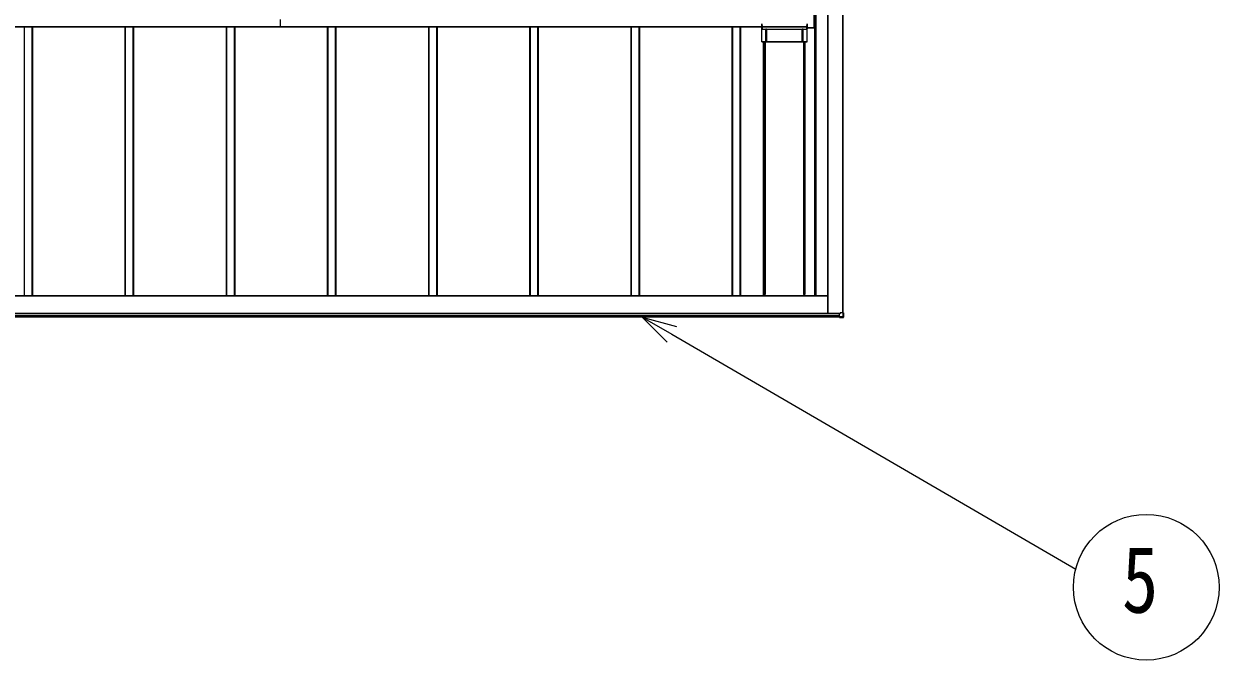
# Model space of a CAD drawing. Units: millimetres, scale not verified. Extents: x -16820 to 16820, y -11880 to 11880.
# Drawn here: x -7228 to -4866, y -4528 to -3271 of the extents above; entities that cross this region are included whole.
import ezdxf
from ezdxf.enums import TextEntityAlignment as Align

# ---------------------------------------------------------------- set-up
doc = ezdxf.new("R2010")
doc.units = ezdxf.units.MM
doc.header["$LTSCALE"] = 60
doc.layers.add('0-4_YKK_A1', color=4, linetype='Continuous')
doc.layers.add('0-5_YKK_D', color=6, linetype='Continuous')
doc.styles.add('ＭＳ ゴシック', font='')
doc.styles.get('ＭＳ ゴシック').set_extended_font_data('MS Gothic')

msp = doc.modelspace()

# ---------------------------------------------------------------- linework, layer by layer
at = {"layer": '0-4_YKK_A1'}
for p, q in [((-5639.92, 1154.51), (-5639.92, -3843.14)), ((-5639.42, 1154.53), (-5639.42, -3843.12)), ((-5610.42, 1153.34), (-5610.42, -3841.88)), ((-5609.92, 1153.34), (-5609.92, -3841.88)), ((-5665.42, 1040.49), (-5665.42, -3808.7)), ((-5664.92, 1040.48), (-5664.92, -3808.7)), ((-5662.92, 1039.37), (-5662.92, -3808.7)), ((-5667.22, 703.57), (-5667.22, -3279)), ((-5666.92, 703.56), (-5666.92, -3279.01)), ((-12522.02, -3275.94), (-6722.02, -3275.94)), ((-12522.02, -3276.46), (-6722.02, -3276.46)), ((-12522.02, -3276.56), (-6722.02, -3276.56)), ((-12522.02, -3276.56), (-6722.02, -3276.56)), ((-7227.92, -3276.56), (-7227.92, -3808.7)), ((-7212.92, -3276.56), (-7212.92, -3808.7)), ((-7211.92, -3276.56), (-7211.92, -3808.7)), ((-7211.62, -3276.56), (-7211.62, -3808.7)), ((-7028.92, -3276.56), (-7028.92, -3808.7)), ((-7027.92, -3276.56), (-7027.92, -3808.7)), ((-7012.92, -3276.56), (-7012.92, -3808.7)), ((-7011.92, -3276.56), (-7011.92, -3808.7)), ((-7011.62, -3276.56), (-7011.62, -3808.7)), ((-6828.92, -3276.56), (-6828.92, -3808.7)), ((-6827.92, -3276.56), (-6827.92, -3808.7)), ((-6812.92, -3276.56), (-6812.92, -3808.7)), ((-6811.92, -3276.56), (-6811.92, -3808.7)), ((-6811.62, -3276.56), (-6811.62, -3808.7)), ((-6722.02, -3262.45), (-6722.02, -3275.94)), ((-6722.02, -3275.94), (-5769.89, -3275.94)), ((-6722.02, -3275.94), (-6722.02, -3276.46)), ((-6722.02, -3276.46), (-5769.86, -3276.46)), ((-6722.02, -3276.56), (-5769.85, -3276.56)), ((-6722.02, -3276.56), (-5769.85, -3276.56)), ((-6628.92, -3276.56), (-6628.92, -3808.7)), ((-6627.92, -3276.56), (-6627.92, -3808.7)), ((-6612.92, -3276.56), (-6612.92, -3808.7)), ((-6611.92, -3276.56), (-6611.92, -3808.7)), ((-6611.62, -3276.56), (-6611.62, -3808.7)), ((-6428.92, -3276.56), (-6428.92, -3808.7)), ((-6427.92, -3276.56), (-6427.92, -3808.7)), ((-6412.92, -3276.56), (-6412.92, -3808.7)), ((-6411.92, -3276.56), (-6411.92, -3808.7)), ((-6411.62, -3276.56), (-6411.62, -3808.7)), ((-6228.92, -3276.56), (-6228.92, -3808.7)), ((-6227.92, -3276.56), (-6227.92, -3808.7)), ((-6212.92, -3276.56), (-6212.92, -3808.7)), ((-6211.92, -3276.56), (-6211.92, -3808.7)), ((-6211.62, -3276.56), (-6211.62, -3808.7)), ((-6028.92, -3276.56), (-6028.92, -3808.7)), ((-6027.92, -3276.56), (-6027.92, -3808.7)), ((-6012.92, -3276.56), (-6012.92, -3808.7)), ((-6011.92, -3276.56), (-6011.92, -3808.7)), ((-6011.62, -3276.56), (-6011.62, -3808.7)), ((-5828.92, -3276.56), (-5828.92, -3808.7)), ((-5827.92, -3276.56), (-5827.92, -3808.7)), ((-5812.92, -3276.56), (-5812.92, -3808.7)), ((-5811.92, -3276.56), (-5811.92, -3808.7)), ((-5811.62, -3276.56), (-5811.62, -3808.7)), ((-5769.58, -3276.58), (-5769.92, -3271.04)), ((-5769.92, -3275.42), (-5769.92, -3271.04)), ((-5769.92, -3280.38), (-5769.92, -3279.47)), ((-5769.92, -3306.45), (-5769.92, -3280.38)), ((-5769.88, -3281.04), (-5769.92, -3280.38)), ((-5769.71, -3278.93), (-5769.89, -3275.94)), ((-5769.68, -3279.46), (-5769.68, -3279.45)), ((-5769.68, -3279.46), (-5769.58, -3281.01)), ((-5769.58, -3280.98), (-5769.58, -3276.58)), ((-5769.42, -3271.02), (-5769.08, -3276.56)), ((-5769.08, -3276.56), (-5680.76, -3276.56)), ((-5769.08, -3276.56), (-5769.08, -3277.05)), ((-5769.08, -3277.05), (-5769.08, -3281.45)), ((-5769.08, -3281.45), (-5761.51, -3281.45)), ((-5761.51, -3281.97), (-5769.02, -3281.97)), ((-5761.51, -3281.97), (-5761.51, -3281.45)), ((-5761.51, -3306.45), (-5761.51, -3281.97)), ((-5761.04, -3281.98), (-5761.04, -3306.46)), ((-5760.66, -3282.01), (-5761.04, -3281.98)), ((-5760.66, -3306.5), (-5760.66, -3282.01)), ((-5760.57, -3281.47), (-5760.19, -3281.51)), ((-5760.19, -3281.51), (-5689.66, -3281.51)), ((-5760.19, -3282.03), (-5760.19, -3281.51)), ((-5760.19, -3282.03), (-5760.19, -3306.51)), ((-5689.66, -3282.03), (-5760.19, -3282.03)), ((-5689.66, -3281.51), (-5689.27, -3281.47)), ((-5689.66, -3282.03), (-5689.66, -3281.51)), ((-5689.66, -3306.51), (-5689.66, -3282.03)), ((-5688.8, -3281.98), (-5689.19, -3282.01)), ((-5689.19, -3282.01), (-5689.19, -3306.5)), ((-5688.8, -3306.46), (-5688.8, -3281.98)), ((-5688.34, -3281.45), (-5680.76, -3281.45)), ((-5688.34, -3281.97), (-5688.34, -3281.45)), ((-5688.34, -3281.97), (-5688.34, -3306.45)), ((-5680.82, -3281.97), (-5688.34, -3281.97)), ((-5680.76, -3276.56), (-5680.42, -3271.02)), ((-5680.76, -3281.45), (-5680.76, -3277.05)), ((-5679.92, -3271.04), (-5680.26, -3276.58)), ((-5680.26, -3276.58), (-5680.26, -3280.98)), ((-5680.26, -3281.01), (-5680.17, -3279.46)), ((-5680.17, -3279.45), (-5680.17, -3279.46)), ((-5667.22, -3279), (-5680.14, -3279)), ((-5680.14, -3279.07), (-5667.22, -3279.07)), ((-5680.13, -3278.93), (-5679.95, -3275.94)), ((-5679.92, -3280.38), (-5679.96, -3281.04)), ((-5679.92, -3271.04), (-5679.92, -3275.42)), ((-5679.92, -3279.47), (-5679.92, -3280.38)), ((-5666.92, -3279.06), (-5666.92, -3279.01)), ((-5761.51, -3306.45), (-5769.92, -3306.45)), ((-5769.92, -3306.45), (-5769.92, -3306.52)), ((-5769.92, -3306.52), (-5767.42, -3306.52)), ((-5767.42, -3306.49), (-5763.27, -3306.49)), ((-5767.42, -3306.52), (-5767.42, -3306.49)), ((-5766.92, -3306.49), (-5766.92, -3808.7)), ((-5764.92, -3306.49), (-5764.92, -3805.68)), ((-5763.12, -3306.49), (-5763.12, -3805.68)), ((-5762.82, -3306.5), (-5762.82, -3805.75)), ((-5762.8, -3306.5), (-5762.49, -3306.53)), ((-5762.02, -3306.54), (-5687.82, -3306.54)), ((-5760.66, -3306.5), (-5761.04, -3306.46)), ((-5689.66, -3306.51), (-5760.19, -3306.51)), ((-5688.8, -3306.46), (-5689.19, -3306.5)), ((-5679.92, -3306.45), (-5688.34, -3306.45)), ((-5687.35, -3306.53), (-5687.04, -3306.5)), ((-5687.02, -3306.5), (-5687.02, -3805.75)), ((-5686.72, -3805.68), (-5686.72, -3306.49)), ((-5686.57, -3306.49), (-5682.42, -3306.49)), ((-5684.92, -3805.68), (-5684.92, -3306.49)), ((-5684.62, -3306.49), (-5684.62, -3805.75)), ((-5682.42, -3306.49), (-5682.42, -3306.52)), ((-5682.42, -3306.52), (-5679.92, -3306.52)), ((-5639.92, -3808.7), (-9586.22, -3808.7)), ((-5639.92, -3809.19), (-9586.22, -3809.19)), ((-5764.92, -3805.75), (-5764.92, -3805.68)), ((-5762.82, -3805.75), (-5764.92, -3805.75)), ((-5764.92, -3805.75), (-5764.92, -3808.7)), ((-5684.62, -3805.75), (-5687.02, -3805.75)), ((-5686.72, -3805.68), (-5684.92, -3805.68)), ((-5686.72, -3805.74), (-5686.72, -3805.68)), ((-5684.92, -3805.74), (-5684.92, -3805.68)), ((-5615.42, -3843.37), (-9608.92, -3843.37)), ((-5616.42, -3843.63), (-9608.92, -3843.63)), ((-5616.42, -3843.92), (-9608.92, -3843.92)), ((-5616.42, -3848.12), (-9608.92, -3848.12)), ((-5616.42, -3848.64), (-9608.92, -3848.64)), ((-9608.92, -3850), (-5616.42, -3850)), ((-5616.42, -3850), (-9608.92, -3850)), ((-5639.92, -3843.14), (-5639.92, -3843.16)), ((-5639.92, -3843.16), (-5615.22, -3843.16)), ((-5614.92, -3843.12), (-5639.42, -3843.12)), ((-5615.22, -3843.38), (-5616.42, -3843.38)), ((-5615.2, -3843.67), (-5616.42, -3843.67)), ((-5616.42, -3849.57), (-5608.89, -3849.12)), ((-5616.42, -3850.08), (-5616.42, -3849.57)), ((-5608.89, -3849.64), (-5616.42, -3850.08)), ((-5616.42, -3851.55), (-5616.42, -3850.08)), ((-5614.92, -3843.08), (-5614.92, -3841.89)), ((-5614.92, -3843.17), (-5614.92, -3843.31)), ((-5608.89, -3841.89), (-5614.6, -3841.87)), ((-5614.6, -3841.87), (-5614.6, -3843.07)), ((-5608.89, -3849.12), (-5608.89, -3841.89)), ((-5608.42, -3841.9), (-5608.42, -3849.14)), ((-5608.42, -3849.14), (-5608.42, -3850.57)), ((-5616.42, -3851.55), (-5608.89, -3851.07)), ((-5608.89, -3851.07), (-5608.89, -3851.07))]:
    msp.add_line(p, q, dxfattribs=at)
for points in [[(-6722.02, -3276.46), (-6722.02, -3276.56), (-6722.02, -3276.56)], [(-5680.76, -3276.56), (-5680.76, -3277.05), (-5769.08, -3277.05)], [(-5680.82, -3281.97), (-5680.82, -3281.96), (-5680.77, -3281.87), (-5680.73, -3281.82), (-5680.59, -3281.61), (-5680.4, -3281.37), (-5680.3, -3281.19), (-5680.26, -3281.01)], [(-5679.92, -3306.52), (-5679.92, -3306.45), (-5679.92, -3286.57), (-5679.92, -3280.38)], [(-5764.92, -3805.68), (-5763.12, -3805.68), (-5763.12, -3805.74)], [(-5616.42, -3849.57), (-5616.42, -3843.67), (-5616.42, -3843.38)], [(-5616.42, -3851.55), (-5608.89, -3851.07), (-5608.89, -3849.64)], [(-5615.42, -3843.38), (-5615.42, -3843.37), (-5615.42, -3843.16)]]:
    msp.add_lwpolyline(points, dxfattribs=at)
for centre, radius, start, end in [((-5769.94, -3278.86), 2.18, 271.53076, 279.44665), ((-5768.64, -3280.75), 1.28, 192.99334, 252.39971), ((-5769.5, -3271.77), 4.81, 269.02269, 274.97488), ((-5769.08, -3276.55), 0.5, 183.51882, 270.01603), ((-5769.08, -3280.95), 0.5, 183.51882, 270.01603), ((-5814.32, -3307.72), 52.11, 29.62301, 30.84372), ((-5761.37, -3294.97), 13.52, 86.60841, 90.59189), ((-5761.44, -3288.73), 6.76, 86.60841, 90.59189), ((-5760.54, -3281.96), 0.493, 92.64264, 181.56286), ((-5760.26, -3275.27), 6.76, 266.60841, 270.59189), ((-5760.16, -3282), 0.493, 92.64264, 181.56286), ((-5689.68, -3282), 0.493, 358.43714, 87.35736), ((-5689.59, -3275.27), 6.76, 269.40811, 273.39159), ((-5689.3, -3281.96), 0.493, 358.43714, 87.35736), ((-5688.47, -3294.97), 13.52, 89.40811, 93.39159), ((-5688.4, -3288.73), 6.76, 89.40811, 93.39159), ((-5681.21, -3280.75), 1.28, 287.60029, 347.00666), ((-5680.34, -3271.77), 4.81, 265.02512, 270.97731), ((-5680.76, -3276.55), 0.5, 269.98397, 356.48118), ((-5680.76, -3280.95), 0.5, 269.98397, 356.48118), ((-5679.9, -3278.86), 2.18, 260.55335, 268.46924), ((-5667.15, -3281.16), 2.16, 84.01335, 91.98909), ((-5667.15, -3276.92), 2.16, 268.01091, 275.98665), ((-5763.12, -3311.36), 4.87, 86.20615, 89.96889), ((-5762.09, -3299.78), 6.76, 266.60841, 270.59189), ((-5761.44, -3313.21), 6.76, 86.60841, 90.59189), ((-5760.26, -3299.75), 6.76, 266.60841, 270.59189), ((-5689.59, -3299.75), 6.76, 269.40811, 273.39159), ((-5688.4, -3313.21), 6.76, 89.40811, 93.39159), ((-5687.75, -3299.78), 6.76, 269.40811, 273.39159), ((-5686.69, -3312.12), 5.63, 90.28474, 93.54023), ((-5762.9, -3803.6), 2.16, 264.01335, 271.98909), ((-5686.95, -3803.6), 2.16, 268.01091, 275.98665), ((-5684.7, -3803.6), 2.16, 264.01335, 271.98909), ((-5639.55, -3846.72), 3.6, 88.01091, 95.98665), ((-5615.16, -3846.43), 3.27, 85.99971, 91.03861), ((-5616.36, -3843.6), 1.16, 356.3089, 10.67715), ((-5614.69, -3844.21), 2.33, 87.96945, 95.79126), ((-5614.69, -3845.41), 2.33, 87.96945, 95.79126), ((-5608.78, -3845.19), 3.31, 83.7994, 91.95129), ((-5611.13, -3849.38), 2.26, 353.44064, 6.55936), ((-5608.78, -3852.43), 3.31, 83.7994, 91.95129), ((-5608.92, -3849.14), 0.5, 273.48119, 359.98396), ((-5608.92, -3850.57), 0.5, 273.6197, 0), ((-5608.92, -3850.57), 0.5, 273.48119, 359.98396)]:
    msp.add_arc(centre, radius, start, end, dxfattribs=at)
for centre, major_axis, ratio, start_param, end_param in [((-5769.42, -3271.04), (0.501, 0), 0.034899, 1.5745278, 3.1415972), ((-5769.89, -3275.92), (-0.031, 0.5), 0.002127, 0.0347766, 1.6055729), ((-5769.98, -3279.46), (0.301, 0), 0.034834, 4.8994983, 6.2831853), ((-5769.71, -3278.95), (-0.031, 0.5), 0.002127, 3.1763692, 4.7471656), ((-5769.52, -3281.98), (-0.06, 1), 0.002127, 0.0347766, 0.2361345), ((-5769.02, -3281.95), (-0.061, 0.5), 0.004206, 0.0343924, 1.6051887), ((-5680.82, -3281.95), (0.061, 0.5), 0.004206, 4.6779966, 6.2487929), ((-5680.42, -3271.04), (0.501, 0), 0.034899, 6.2831808, 7.8502502), ((-5680.32, -3281.98), (0.06, 1), 0.002127, 6.0470508, 6.2484087), ((-5680.13, -3278.95), (0.031, 0.5), 0.002127, 1.5360197, 3.1068161), ((-5679.86, -3279.46), (0.301, 0), 0.034834, 3.1415927, 4.5252796), ((-5679.95, -3275.92), (0.031, 0.5), 0.002127, 4.6776124, 6.2484087), ((-5615.22, -3843.08), (0.227, -0.197), 0.995696, 5.425851, 6.9966473), ((-5615.2, -3843.07), (0.479, -0.362), 0.997782, 5.3582545, 6.9290508)]:
    msp.add_ellipse(centre, major_axis=major_axis, ratio=ratio, start_param=start_param, end_param=end_param, dxfattribs=at)
at = {"layer": '0-5_YKK_D'}
for points in [[(-5956.57, -3900.23), (-6006.21, -3850.31), (-5938.26, -3868.72)], [(-6006.21, -3850.31), (-5947.41, -3884.48), (-5149.25, -4348.28)]]:
    msp.add_lwpolyline(points, dxfattribs=at)
msp.add_circle((-5009.82, -4384.27), 144, dxfattribs=at)

# ---------------------------------------------------------------- texts
at = {"layer": '0-5_YKK_D', "style": 'ＭＳ ゴシック', "width": 0.8}
msp.add_text('5', height=132, dxfattribs=at).set_placement((-5057.82, -4474.27), align=Align.BOTTOM_LEFT)

doc.saveas('drawing.dxf')
